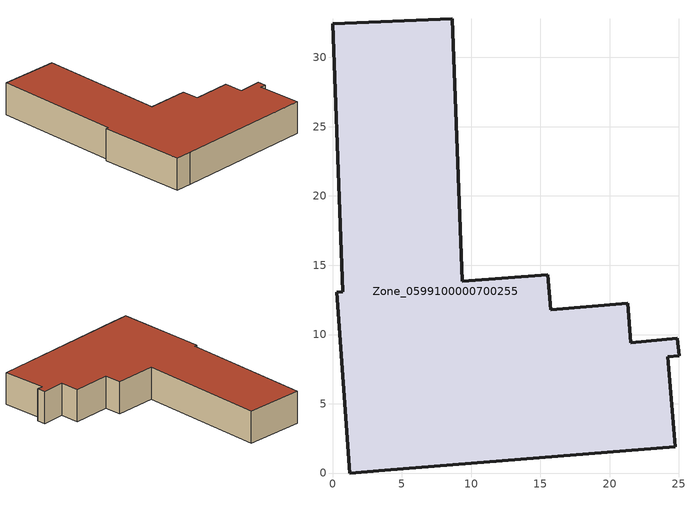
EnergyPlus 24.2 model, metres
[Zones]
Zone_0599100000700255
 floor ground (C_G): 9.38,13.86 15.54,14.3 15.75,11.79 21.32,12.24 21.52,9.39 24.89,9.72 25.01,8.47 24.19,8.4 24.73,1.89 3.77,0.19 1.25,0 0.32,13.06 0.74,13.1 0,32.44 8.66,32.78 z0
 wall outside (C_F): 0.32,13.06 1.25,0 3.77,0.19 24.73,1.89 24.19,8.4 25.01,8.47 24.89,9.72 21.52,9.39 21.32,12.24 15.75,11.79 15.54,14.3 9.38,13.86 8.66,32.78 0,32.44 0.74,13.1 0.32,13.06 z0:4.75
 roof outside (C_R): 8.66,32.78 0,32.44 0.74,13.1 0.32,13.06 1.25,0 3.77,0.19 24.73,1.89 24.19,8.4 25.01,8.47 24.89,9.72 21.52,9.39 21.32,12.24 15.75,11.79 15.54,14.3 9.38,13.86 z4.75
[BUILDING]
Pand.0599100000700255: North Axis=0; Terrain=City; Loads Convergence Tolerance Value=0.04; Temperature Convergence Tolerance Value=0.4; Solar Distribution=FullExterior; Maximum Number of Warmup Days=25; Minimum Number of Warmup Days=1
[Site:Location]
Rotterdam.The.Hague.AP_ZH_NLD Design_Conditions: Latitude=51.96; Longitude=4.45; Time Zone=1; Elevation=-4.5
[SITE:GROUNDTEMPERATURE:BUILDINGSURFACE]
18, 18, 18, 18, 18, 18, 18, 18, 18, 18, 18, 18
[MATERIAL] Thermal Absorptance=0.9; Solar Absorptance=0.7; Visible Absorptance=0.7
Name | Roughness | Thickness | Conductivity | Density | Specific Heat
G.TI.1946 | MediumSmooth | 0.15 | 1 | 540 | 1210
F.TI.1946 | Rough | 0.3 | 0.857143 | 1920 | 840
R.TI.1946 | MediumRough | 0.2 | 0.1 | 1500 | 1000
[CONSTRUCTION]
C_G: G.TI.1946
C_F: F.TI.1946
C_R: R.TI.1946
[ZONE]
Zone_0599100000700255: Type=1; Multiplier=1; Ceiling Height=Autocalculate; Volume=Autocalculate; Floor Area=autocalculate; Part of Total Floor Area=Yes
[ZONEINFILTRATION:DESIGNFLOWRATE]
Infil_Zone_0599100000700255: Zone or ZoneList or Space or SpaceList=Zone_0599100000700255; Schedule=AlwaysOn; Design Flow Rate Calculation Method=Flow/Area; Flow Rate per Floor Area=0.003; Constant Term Coefficient=1; Temperature Term Coefficient=0; Velocity Term Coefficient=0; Velocity Squared Term Coefficient=0
[HVACTEMPLATE:ZONE:IDEALLOADSAIRSYSTEM]
Zone_0599100000700255: Maximum Heating Supply Air Temperature=50; Minimum Cooling Supply Air Temperature=13; Maximum Heating Supply Air Humidity Ratio=0.0156; Minimum Cooling Supply Air Humidity Ratio=0.0077; Heating Limit=NoLimit; Cooling Limit=NoLimit; Dehumidification Control Type=ConstantSensibleHeatRatio; Cooling Sensible Heat Ratio=0.7; Dehumidification Setpoint=60; Humidification Control Type=None; Humidification Setpoint=30; Outdoor Air Method=None; Outdoor Air Flow Rate per Person=0.00944; Outdoor Air Flow Rate per Zone Floor Area=0; Outdoor Air Flow Rate per Zone=0; Demand Controlled Ventilation Type=None; Outdoor Air Economizer Type=NoEconomizer; Heat Recovery Type=None; Sensible Heat Recovery Effectiveness=0.7; Latent Heat Recovery Effectiveness=0.65
[ZONECONTROL:THERMOSTAT]
ThermostatControl_Zone_0599100000700255: Zone or ZoneList=Zone_0599100000700255; Control Type Schedule=DualSetpointControlType; Control 1=Thermostat_Zone_0599100000700255; Temperature Difference Between Cutout And Setpoint=0
[THERMOSTATSETPOINT:DUALSETPOINT]
Thermostat_Zone_0599100000700255: Heating Setpoint Temperature Schedule=HeatingSetpoint_Zone_0599100000700255; Cooling Setpoint Temperature Schedule=CoolingSetpoint_Zone_0599100000700255
[SCHEDULE:COMPACT]
HeatingSetpoint_Zone_0599100000700255: Through: 12/31, For: AllDays, Until: 24:00, 21
CoolingSetpoint_Zone_0599100000700255: Through: 12/31, For: AllDays, Until: 24:00, 24
DualSetpointControlType: Through: 12/31, For: AllDays, Until: 24:00, 4
AlwaysOn: Through: 12/31, For: AllDays, Until: 24:00, 1
